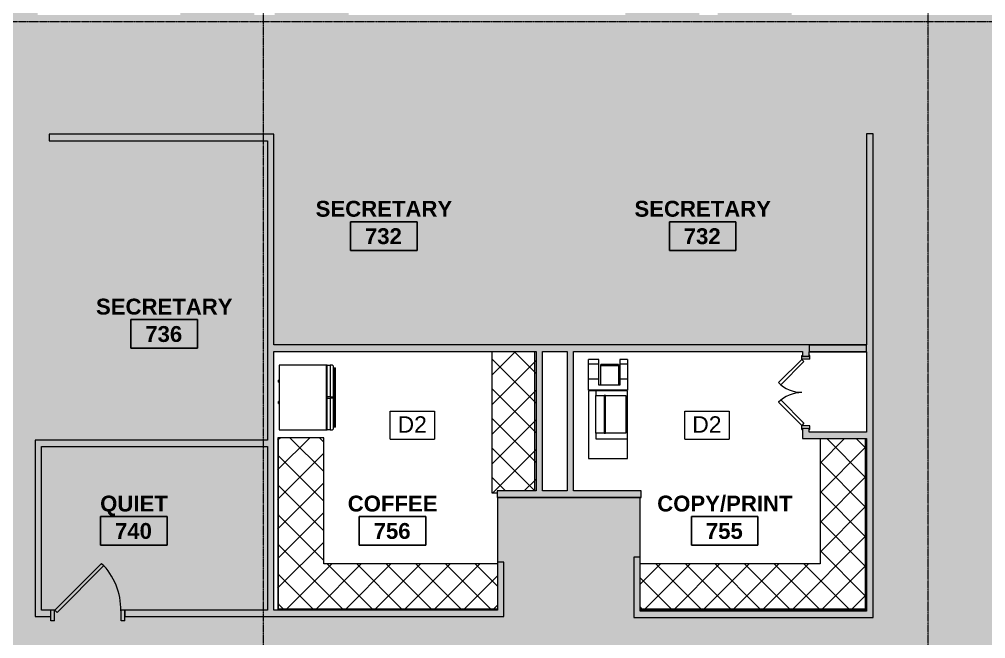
# Model space of a CAD drawing. Header units: inches. Extents: x -203 to 2791, y -968 to 768.
# Drawn here: x 102 to 626, y 61 to 396 of the extents above; entities that cross this region are included whole.
import ezdxf

# ---------------------------------------------------------------- set-up
doc = ezdxf.new("R2010")
doc.units = ezdxf.units.IN
doc.header["$MEASUREMENT"] = 0
doc.linetypes.add('Grid Line 1_2_', pattern=[0.875, 0.5, -0.125, 0.125, -0.125])
for name, color, linetype, lineweight in [('A-ANNO-KEYN', 231, 'Continuous', 9), ('A-AREA-IDEN', 2, 'Continuous', 9), ('A-DETL-GENF', 92, 'Continuous', 9), ('A-DETL-THIN', 151, 'Continuous', 9), ('A-DOOR', 31, 'Continuous', 13), ('A-DOOR-FRAM', 31, 'Continuous', 20), ('A-WALL-PATT', 111, 'Continuous', 13), ('I-WALL', 2, 'Continuous', 13), ('Q-CASE', 31, 'Continuous', 13), ('Q-SPCQ', 91, 'Continuous', 13), ('S-GRID', 1, 'Continuous', 9)]:
    doc.layers.add(name, color=color, linetype=linetype, lineweight=lineweight)
doc.styles.add('Arial', font='arial.ttf', dxfattribs={"height": 8.851796})
doc.styles.add('Swis721 Lt BT_B', font='', dxfattribs={"height": 8.583975})
doc.styles.get('Swis721 Lt BT_B').set_extended_font_data('Swis721 Lt BT', bold=True)
pattern_1 = [(225, (561.108, 76.262), (8.01223, -8.01223), []), (315, (561.108, 76.262), (8.01223, 8.01223), [])]
pattern_2 = [(45, (-242.386, -76.262), (-8.01223, 8.01223), []), (135, (-242.386, -76.262), (-8.01223, -8.01223), [])]

# ---------------------------------------------------------------- blocks, each defined once
blk = doc.blocks.new('Single Flush - OTJ_SOLIDFLUSH_ALUM-5494577-Level 7 Demo')
at = {"layer": 'A-DOOR', "color": 8, "lineweight": 20}
for p, q in [((-8.65, -25.84), (16.67, -0.51)), ((17.91, -1.75), (-7.42, -27.07)), ((16.67, -0.51), (17.91, -1.75)), ((-7.42, -27.07), (-8.65, -25.84))]:
    blk.add_line(p, q, dxfattribs=at)
at = {"layer": 'A-DOOR', "color": 55, "lineweight": 9}
blk.add_arc((17.91, -1.75), 35.81, 179.5, 225, dxfattribs=at)
at = {"layer": 'A-DOOR-FRAM', "color": 8}
for p, q in [((-20, 4), (-20, -1.75)), ((-20, 4), (-18, 4)), ((-18, 4), (-18, -1.75)), ((18, 4), (18, -1.75)), ((18, 4), (20, 4)), ((20, 4), (20, -1.75)), ((-20, -1.75), (-18, -1.75)), ((18, -1.75), (20, -1.75))]:
    blk.add_line(p, q, dxfattribs=at)
blk = doc.blocks.new('Double Flush - Int-F-WDMF-36_ x 84_-4824208-Level 7 Demo')
at = {"layer": 'A-DOOR', "color": 8, "lineweight": 20}
for p, q in [((-17.91, 2.25), (-5.31, 14.85)), ((-4.07, 13.61), (-16.67, 1.01)), ((-5.31, 14.85), (-4.07, 13.61)), ((5.31, 14.85), (4.07, 13.61)), ((4.07, 13.61), (16.67, 1.01)), ((17.91, 2.25), (5.31, 14.85)), ((-16.67, 1.01), (-17.91, 2.25)), ((16.67, 1.01), (17.91, 2.25))]:
    blk.add_line(p, q, dxfattribs=at)
at = {"layer": 'A-DOOR', "color": 55, "lineweight": 9}
for centre, start, end in [((-17.91, 2.25), 359.5, 45), ((17.91, 2.25), 135, 180.5)]:
    blk.add_arc(centre, 17.81, start, end, dxfattribs=at)
at = {"layer": 'A-DOOR-FRAM', "color": 8}
for p, q in [((-20, 2.25), (-18, 2.25)), ((-20, 2.25), (-20, 1.75)), ((-20, 1.75), (-19.5, 1.75)), ((-19.5, -1.75), (-19.5, 1.75)), ((-18, -2.25), (-18, 2.25)), ((18, -2.25), (18, 2.25)), ((18, 2.25), (20, 2.25)), ((19.5, 1.75), (20, 1.75)), ((19.5, -1.75), (19.5, 1.75)), ((20, 2.25), (20, 1.75)), ((-20, -1.75), (-19.5, -1.75)), ((-20, -2.25), (-20, -1.75)), ((-20, -2.25), (-18, -2.25)), ((18, -2.25), (20, -2.25)), ((19.5, -1.75), (20, -1.75)), ((20, -2.25), (20, -1.75))]:
    blk.add_line(p, q, dxfattribs=at)
blk = doc.blocks.new('C-L SHAPE COUNTER TOP - C-L SHAPE COUNTER TOP-5054654-Level 7 Demo')
at = {"layer": 'Q-CASE', "lineweight": 9}
h = blk.add_hatch(dxfattribs=at)
h.set_pattern_fill('FP_3', color=55, style=0, pattern_type=2)
h.set_pattern_definition(pattern_1)
h.paths.add_polyline_path([(122.42, 0), (0, 0), (0, -92.7), (0.5, -92.7), (0.5, -0.5), (122.42, -0.5), (122.42, 0)], flags=0)
h = blk.add_hatch(dxfattribs=at)
h.set_pattern_fill('FP_3', color=55, style=0, pattern_type=2)
h.set_pattern_definition(pattern_1)
h.paths.add_polyline_path([(0.5, -0.5), (0.5, -92.7), (25, -92.7), (25, -25), (122.42, -25), (122.42, -0.5), (121.46, -0.5)], flags=0)
at = {"layer": 'Q-CASE', "color": 55, "lineweight": 9}
for p, q in [((0, 0), (0, -92.7)), ((122.42, 0), (0, 0)), ((0.5, -92.7), (0.5, -0.5)), ((0.5, -0.5), (122.42, -0.5)), ((25, -92.7), (25, -25)), ((25, -25), (122.42, -25))]:
    blk.add_line(p, q, dxfattribs=at)
blk = doc.blocks.new('A-Refrigerator - A-Refrigerator-4739113-Level 7 Demo')
at = {"layer": 'Q-SPCQ', "color": 55, "lineweight": 9}
for p, q in [((17.5, 13.75), (-17.5, 13.75)), ((-17.5, 13.75), (-17.5, -12)), ((-3.18, 14), (-3.18, 13.75)), ((-3.16, 14), (-3.18, 14)), ((-3.18, 14), (-2.18, 14)), ((-2.18, 14), (-2.2, 14)), ((-2.18, 13.75), (-2.18, 14)), ((8.38, 14), (8.38, 13.75)), ((8.4, 14), (8.38, 14)), ((8.38, 14), (9.38, 14)), ((9.38, 14), (9.36, 14)), ((9.38, 13.75), (9.38, 14)), ((17.5, -12), (17.5, 13.75)), ((-17.5, -12), (17.5, -12)), ((-0.36, -12.19), (-17.5, -12.19)), ((-17.5, -12.19), (-17.5, -12.25)), ((-17.5, -12.25), (-0.36, -12.25)), ((-17.5, -14), (-17.5, -12.25)), ((-0.36, -14), (-17.5, -14)), ((-17.5, -14), (-17.5, -15.21)), ((-17.5, -15.21), (-16.96, -15.75)), ((-0.36, -12.25), (-0.36, -12.19)), ((17.5, -12.19), (-0.36, -12.19)), ((-0.36, -12.25), (-0.36, -14)), ((-0.36, -15.75), (-0.36, -14)), ((0.39, -12.25), (17.5, -12.25)), ((0.39, -14), (0.39, -12.25)), ((17.5, -14), (0.39, -14)), ((0.39, -14), (0.39, -15.75)), ((16.89, -15.75), (17.5, -15.14)), ((17.5, -12.25), (17.5, -12.19)), ((17.5, -12.25), (17.5, -14)), ((17.5, -15.14), (17.5, -14)), ((-16.96, -15.75), (-0.36, -15.75)), ((-2.41, -16.13), (-16, -16.13)), ((-16, -16.88), (-16, -16.13)), ((-16, -16.88), (16, -16.88)), ((-14.19, -15.75), (-14.19, -16.13)), ((-14.19, -15.75), (-14.19, -16.5)), ((-13.81, -16.13), (-13.81, -15.75)), ((-13.81, -16.5), (-13.81, -15.75)), ((-2.42, -15.75), (-2.42, -16.18)), ((-2.42, -15.75), (-2.42, -16.18)), ((2.05, -16.13), (-2.05, -16.13)), ((-2.04, -16.2), (-2.04, -15.75)), ((-2.04, -16.2), (-2.04, -15.75)), ((-0.36, -15.75), (0.39, -15.75)), ((0.39, -15.75), (16.89, -15.75)), ((2.04, -15.75), (2.04, -16.2)), ((2.04, -15.75), (2.04, -16.2)), ((16, -16.13), (2.41, -16.13)), ((2.42, -16.18), (2.42, -15.75)), ((2.42, -16.18), (2.42, -15.75)), ((13.81, -15.75), (13.81, -16.13)), ((13.81, -15.75), (13.81, -16.5)), ((14.19, -16.13), (14.19, -15.75)), ((14.19, -16.5), (14.19, -15.75)), ((16, -16.13), (16, -16.88))]:
    blk.add_line(p, q, dxfattribs=at)
for centre, start, end in [((-2.25, -16.5), 90, 270), ((-2.25, -16.5), 270, 90), ((2.25, -16.5), 90, 270), ((2.25, -16.5), 270, 90)]:
    blk.add_arc(centre, 0.375, start, end, dxfattribs=at)
blk = doc.blocks.new('A-Copier-Floor - A-Copier-Floor-4036613-Level 7 Demo')
at = {"layer": 'Q-SPCQ', "color": 55, "lineweight": 9}
for p, q in [((-30.09, 11.47), (-27.49, 11.47)), ((-30.09, 11.47), (-30.09, 7.47)), ((-27.49, 11.47), (-19.49, 11.47)), ((-27.49, 11.47), (-27.49, 7.47)), ((-19.49, 11.47), (-13.49, 11.47)), ((-19.49, 11.47), (-19.49, 7.47)), ((-13.49, 11.47), (-13.49, -9.53)), ((-13.29, 10.49), (-13.29, 8.47)), ((-13.29, 10.49), (-13.1, 10.49)), ((12.91, 11.47), (-13.09, 11.47)), ((-13.09, 11.47), (-13.09, -5.51)), ((-10.52, -5.51), (-10.52, 10.67)), ((-10.52, 10.67), (9.82, 10.67)), ((9.82, 10.67), (9.82, -5.51)), ((12.91, -5.51), (12.91, 11.47)), ((23.61, 11.47), (12.91, 11.47)), ((23.61, -9.53), (23.61, 11.47)), ((-30.09, 7.47), (-27.49, 7.47)), ((-27.49, 7.47), (-19.49, 7.47)), ((-27.26, 6.6), (-26.84, 6.6)), ((-27.26, 6.6), (-27.26, -2.84)), ((-26.84, 6.6), (-16.13, 6.6)), ((-26.84, -2.84), (-26.84, 6.6)), ((-19.49, 7.47), (-16.13, 7.47)), ((-16.13, 7.47), (-16.13, -3.97)), ((-13.1, 8.47), (-13.29, 8.47)), ((-27.49, -3.97), (-30.09, -3.97)), ((-30.09, -3.97), (-30.09, -9.53)), ((-19.49, -3.97), (-27.49, -3.97)), ((-27.49, -3.97), (-27.49, -9.53)), ((-26.84, -2.84), (-27.26, -2.84)), ((-16.13, -2.84), (-26.84, -2.84)), ((-16.13, -3.97), (-19.49, -3.97)), ((-19.49, -3.97), (-19.49, -9.53)), ((9.82, -0.4), (-10.52, -0.4)), ((-10.52, -0.4), (-10.52, -1.03)), ((-10.52, -1.03), (9.82, -1.03)), ((9.82, -1.03), (9.82, -0.4)), ((-27.49, -9.53), (-30.09, -9.53)), ((-19.49, -9.53), (-27.49, -9.53)), ((-13.49, -9.53), (-19.49, -9.53)), ((-13.29, -5.51), (-13.29, -7.53)), ((-13.29, -5.51), (-13.1, -5.51)), ((-13.1, -7.53), (-13.29, -7.53)), ((-13.09, -5.51), (-10.52, -5.51)), ((-13.09, -5.51), (-13.09, -9.53)), ((-13.09, -9.53), (23.61, -9.53)), ((9.82, -5.51), (-10.52, -5.51)), ((9.82, -5.51), (12.91, -5.51))]:
    blk.add_line(p, q, dxfattribs=at)
blk = doc.blocks.new('C-L SHAPE COUNTER TOP - C-L SHAPE COUNTER TOP-5052552-Level 7 Demo')
at = {"layer": 'Q-CASE', "lineweight": 9}
h = blk.add_hatch(dxfattribs=at)
h.set_pattern_fill('FP_4', color=55, style=0, pattern_type=2)
h.set_pattern_definition(pattern_2)
h.paths.add_polyline_path([(118.97, 0), (118.96, 0.5), (0.5, 0.5), (0.5, 93.21), (0, 93.21), (0, 0), (118.96, 0)], flags=0)
h = blk.add_hatch(dxfattribs=at)
h.set_pattern_fill('FP_4', color=55, style=0, pattern_type=2)
h.set_pattern_definition(pattern_2)
h.paths.add_polyline_path([(118.96, 0.5), (118.97, 0.5), (118.96, 25), (25, 25), (25, 93.21), (0.5, 93.21), (0.5, 0.5), (118.96, 0.5)], flags=0)
at = {"layer": 'Q-CASE', "color": 55, "lineweight": 9}
for p, q in [((0.5, 93.21), (0, 93.21)), ((0, 93.21), (0, 0)), ((0.5, 0.5), (0.5, 93.21)), ((25, 93.21), (0.5, 93.21)), ((25, 25), (25, 93.21)), ((118.96, 25), (25, 25)), ((0, 0), (118.97, 0)), ((118.97, 0.5), (0.5, 0.5))]:
    blk.add_line(p, q, dxfattribs=at)
blk = doc.blocks.new('C-Counter Top1 - 24_ Depth-5514394-Level 7 Demo')
at = {"layer": 'Q-CASE', "lineweight": 9}
h = blk.add_hatch(dxfattribs=at)
h.set_pattern_fill('FP_6', color=55, style=0, pattern_type=2)
h.set_pattern_definition([(135, (168.888, -382.341), (-8.01223, -8.01223), []), (225, (168.888, -382.341), (8.01223, -8.01223), [])])
h.paths.add_polyline_path([(29.25, -24), (29.25, -21.09), (28.19, -21.09), (28.19, 0), (-47.26, 0), (-47.26, -24), (28.19, -24)], flags=0)
at = {"layer": 'Q-CASE', "color": 55, "lineweight": 9}
for p, q in [((28.19, -0.75), (-47.26, -0.75)), ((-47.26, -24), (29.25, -24)), ((29.25, -24), (29.25, -21.09))]:
    blk.add_line(p, q, dxfattribs=at)
blk = doc.blocks.new('Room Tag - Room Name and Number-3379422-Level 7 Demo')
at = {"layer": 'A-AREA-IDEN'}
for p, q in [((-0.1881, -0.1636), (-0.1881, -0.0018)), ((-0.1881, -0.0018), (0.1869, -0.0018)), ((0.1869, -0.0018), (-0.1881, -0.0018)), ((-0.1881, -0.0018), (-0.1881, -0.1636)), ((0.1869, -0.0018), (0.1869, -0.1636)), ((0.1869, -0.1636), (0.1869, -0.0018)), ((0.1869, -0.1636), (-0.1881, -0.1636)), ((-0.1881, -0.1636), (0.1869, -0.1636))]:
    blk.add_line(p, q, dxfattribs=at)
blk = doc.blocks.new('Keynote Tag - Keynote Number - Boxed-135510-Level 7 Demo')
at = {"layer": 'A-ANNO-KEYN'}
for p, q in [((-0.125, -0.0792), (-0.125, 0.0781)), ((-0.125, 0.0781), (0.125, 0.0781)), ((0.125, 0.0781), (0.125, -0.0792)), ((-0.125, -0.0792), (0.125, -0.0792))]:
    blk.add_line(p, q, dxfattribs=at)

msp = doc.modelspace()

# ---------------------------------------------------------------- hatches: boundary and pattern name
at = {"layer": 'A-DETL-GENF'}
h = msp.add_hatch(color=9, dxfattribs=at)
h.paths.add_polyline_path([(131.76, -847.99), (290.74, -780.5), (225.6, -627.04), (211.09, -633.2), (209.28, -628.94), (209.42, -628.88), (203.59, -616.37), (207.78, -614.42), (213.68, -627.08), (295.77, -592.23), (297.58, -596.49), (229.86, -625.23), (295, -778.69), (401.08, -733.65), (335.95, -580.2), (334.4, -580.86), (332.59, -576.6), (420.96, -539.09), (422.76, -543.35), (340.21, -578.39), (405.34, -731.84), (511.69, -686.69), (511.69, -619.13), (494.67, -619.13), (494.67, -614.13), (492.17, -614.13), (492.17, -540), (465.42, -540), (465.42, -525.24), (459.58, -527.72), (457.78, -523.46), (465.42, -520.22), (465.42, -507.38), (497.17, -507.38), (497.17, -511.56), (497.67, -511.56), (497.67, -516.56), (497.17, -516.56), (497.17, -614.13), (658.09, -614.13), (718.7, -588.4), (718.7, -513.05), (720.73, -513.05), (720.73, -508.94), (744.73, -508.94), (744.73, -510.06), (757.98, -510.06), (757.98, -505.44), (626.98, -505.44), (626.98, -505.32), (560.67, -505.32), (560.67, -516.56), (537.67, -516.56), (537.67, -511.56), (555.67, -511.56), (555.67, -395.31), (560.67, -395.31), (560.67, -438.44), (560.17, -438.44), (560.17, -441.94), (560.67, -441.94), (560.67, -498.32), (619.98, -498.32), (619.98, -477.94), (626.98, -477.94), (626.98, -501.94), (757.98, -501.94), (757.98, -376.94), (625.46, -376.94), (625.46, -433.44), (624.19, -433.44), (624.19, -433.94), (625.46, -433.94), (625.46, -441.94), (600.17, -441.94), (600.17, -438.44), (621.96, -438.44), (621.96, -303.25), (601.17, -303.25), (601.17, -299.75), (634.61, -299.75), (634.61, -357.01), (793.96, -357.01), (793.96, -230.99), (634.98, -230.99), (634.98, -254.99), (560.67, -254.98), (560.67, -299.75), (561.17, -299.75), (561.17, -303.25), (560.67, -303.25), (560.67, -346.75), (555.67, -346.75), (555.67, -249.98), (575.84, -249.98), (575.84, -200.84), (587.09, -200.84), (587.09, -243.74), (631.48, -243.74), (631.48, -224.99), (675.98, -224.99), (675.98, -160.84), (576.74, -160.84), (576.74, -173.53), (546.74, -173.53), (546.74, 43.98), (1001.73, 43.98), (1001.73, -243.6), (961.86, -243.6), (961.86, -227.44), (963.74, -227.44), (963.74, -224.72), (769.74, -224.72), (769.74, -224.99), (799.96, -224.99), (799.96, -303.86), (963.74, -303.86), (963.74, -267.44), (968.74, -267.44), (968.74, -284.3), (1048.58, -284.3), (1048.57, -116.84), (1052.07, -116.84), (1052.05, -76.84), (1048.57, -76.84), (1048.56, 0.1), (1552.61, 0.1), (1552.61, 338), (1723.3, 338), (1723.3, 351.59), (1731.86, 351.59), (1731.86, 355.59), (1736.48, 355.59), (1736.48, 351.59), (1910.23, 351.59), (1910.23, 580.43), (-120.35, 580.43), (-120.35, 406.96), (53.87, 406.96), (53.87, 426.96), (70.73, 426.96), (70.73, 422.34), (58.49, 422.34), (58.49, 402.34), (58.05, 402.34), (58.05, 327.65), (54.3, 327.65), (54.3, 402.34), (-120.35, 402.34), (-120.35, 286.96), (54.3, 286.96), (54.3, 287.65), (58.05, 287.65), (58.05, 279.65), (54.3, 279.65), (54.3, 282.34), (-120.35, 282.34), (-120.35, 166.96), (54.3, 166.96), (54.3, 239.65), (58.05, 239.65), (58.05, 160.65), (54.3, 160.65), (54.3, 162.34), (-120.35, 162.34), (-120.35, 0.55), (-80.76, 0.55), (-80.76, -12.89), (54.3, -12.89), (54.3, 120.65), (58.05, 120.65), (58.05, -20.2), (54.3, -20.2), (54.3, -17.52), (-80.76, -17.52), (-80.76, -30.95), (-120.35, -30.95), (-120.35, -193.04), (54.3, -193.04), (54.3, -60.2), (58.05, -60.2), (58.05, -218.21), (72.52, -252.29), (69.07, -253.76), (54.3, -218.97), (54.3, -197.66), (-120.35, -197.66), (-120.35, -254.17), (-74.96, -361.1), (84.5, -290.1), (84.7, -290.58), (88.16, -289.11), (140.82, -413.14), (137.36, -414.61), (86.31, -294.36), (-73.15, -365.35), (42.67, -638.13), (201.92, -566.67), (175.4, -504.2), (178.85, -502.74), (207.15, -569.39), (190.31, -576.95), (190.88, -578.17), (186.68, -580.12), (186.09, -578.85), (44.47, -642.39), (120.79, -822.14)], flags=0)
h.paths.add_polyline_path([(225.76, -805.76), (216.38, -783.67), (238.47, -774.29), (247.85, -796.38), (232.98, -802.69)], flags=0)
h.paths.add_polyline_path([(446.67, -711.97), (437.29, -689.88), (459.38, -680.5), (468.76, -702.59), (451.58, -709.88)], flags=0)
h.paths.add_polyline_path([(516.31, -684.73), (893.34, -524.65), (967.94, -524.65), (967.94, -523.31), (944.23, -523.31), (944.23, -523.6), (744.73, -523.6), (744.73, -532.94), (723.7, -532.94), (723.7, -561.42), (744.73, -561.42), (744.73, -585.42), (723.7, -585.42), (723.7, -591.71), (659.11, -619.13), (590.81, -619.13), (590.81, -647.06), (516.73, -647.06), (516.73, -643.56), (587.31, -643.56), (587.31, -619.13), (516.31, -619.13), (516.31, -647.06)], flags=0)
h.paths.add_polyline_path([(262.35, -545.88), (246.3, -508.06), (353.1, -462.71), (227.52, -166.92), (120.79, -212.45), (111.01, -189.4), (111.01, 5.62), (114.76, 5.62), (114.76, -29.22), (206.98, -29.22), (206.98, 5.62), (253.21, 5.62), (256.4, 0.1), (258.31, 0.1), (258.31, -3.4), (257.26, -3.4), (257.26, -33.09), (236.48, -33.09), (236.48, -149.24), (377.3, -149.23), (377.29, -3.4), (298.31, -3.4), (298.31, 0.1), (494.79, 0.1), (494.79, -99.48), (491.3, -99.48), (491.29, -3.4), (380.79, -3.4), (380.8, -149.23), (491.3, -149.22), (491.31, -139.48), (494.8, -139.48), (494.81, -201.31), (491.31, -201.31), (491.3, -152.72), (236.48, -152.74), (236.48, -179.07), (297.94, -323.84), (491.32, -323.82), (491.32, -321.75), (494.82, -321.75), (494.83, -446.72), (415.96, -480.36), (414.59, -477.14), (491.33, -444.4), (491.32, -327.32), (299.43, -327.34), (370.94, -495.76), (377.8, -492.83), (379.17, -496.05), (369.08, -500.35), (354.47, -465.93), (287.28, -494.46), (301.97, -529.06), (263.06, -545.58)], flags=0)
h.paths.add_polyline_path([(263.06, -541.78), (297.38, -527.21), (284.06, -495.83), (271.83, -501.02), (281.21, -523.11), (259.11, -532.49), (262.35, -540.12)], flags=0)
h.paths.add_polyline_path([(3.31, -538.98), (-6.07, -516.89), (16.02, -507.51), (19.36, -515.37), (155.59, -457.53), (153, -451.43), (156.45, -449.96), (163.22, -465.92), (159.77, -467.38), (157.39, -461.78), (21.16, -519.62), (25.4, -529.6), (16.02, -533.58)], flags=0)
h.paths.add_polyline_path([(492.17, -535.38), (492.17, -532.94), (471.73, -532.94), (471.73, -512), (470.05, -512), (470.05, -535.38), (491.33, -535.38)], flags=0)
h.paths.add_polyline_path([(1723.7, -524.65), (1723.7, -377.36), (1552.61, -377.36), (1552.61, -347.49), (1539.3, -347.49), (1539.3, -343.74), (1552.61, -343.74), (1552.61, -72.05), (1491.14, -72.05), (1491.14, -77.99), (1487.64, -77.99), (1487.64, -3.4), (1268.73, -3.4), (1268.73, -29.34), (1240.73, -29.34), (1240.73, -3.4), (1166.06, -3.4), (1166.06, -120.24), (1487.64, -120.24), (1487.64, -117.99), (1491.14, -117.99), (1491.14, -287.8), (1483.46, -287.8), (1483.46, -284.3), (1487.64, -284.3), (1487.64, -123.74), (1052.07, -123.74), (1052.08, -284.3), (1443.46, -284.3), (1443.46, -287.8), (1413.3, -287.8), (1413.3, -343.74), (1450.3, -343.74), (1450.3, -347.49), (1376.3, -347.49), (1376.3, -524.65), (1491.98, -524.65), (1491.98, -347.49), (1490.3, -347.49), (1490.3, -343.74), (1499.3, -343.74), (1499.3, -347.49), (1496.61, -347.49), (1496.61, -524.65), (1723.3, -524.65)], flags=0)
h.paths.add_polyline_path([(1542.73, -523.31), (1542.73, -499.31), (1566.73, -499.31), (1566.73, -523.31), (1552.61, -523.31)], flags=0)
h.paths.add_polyline_path([(763.98, -520.1), (940.73, -520.1), (940.73, -497.31), (963.74, -497.31), (963.74, -457.44), (946.48, -457.44), (946.48, -308.86), (799.96, -308.86), (799.96, -363.01), (625.46, -363.01), (625.46, -370.94), (763.98, -370.94), (763.98, -513.56), (744.73, -513.56), (744.73, -520.1), (757.98, -520.1)], flags=0)
h.paths.add_polyline_path([(963.74, -452.44), (963.74, -308.86), (951.48, -308.86), (951.48, -452.44)], flags=0)
h.paths.add_polyline_path([(625.46, -357.01), (631.11, -357.01), (631.11, -303.25), (625.46, -303.25), (625.46, -303.84)], flags=0)
h.paths.add_polyline_path([(491.32, -281.75), (491.32, -281.75), (491.32, -225.31), (471.73, -225.31), (471.73, -201.31), (494.81, -201.31), (494.81, -281.75), (491.32, -281.75)], flags=0)
h.paths.add_polyline_path([(988.73, -227.44), (992.74, -227.44), (992.74, -227.33), (968.74, -227.33), (968.74, -227.44), (968.96, -227.44)], flags=0)
h.paths.add_polyline_path([(739.47, -224.99), (766.24, -224.99), (766.24, -204.81), (679.48, -204.81), (679.48, -224.99)], flags=0)
h.paths.add_polyline_path([(905.64, -217.72), (963.74, -217.72), (963.74, -199.94), (988.73, -199.94), (988.73, -161.74), (992.74, -161.74), (992.74, -121.74), (988.73, -121.74), (988.73, -121.34), (980.11, -121.34), (980.11, -122.59), (769.74, -122.59), (769.74, -217.72), (894.29, -217.72)], flags=0)
h.paths.add_polyline_path([(729.42, -201.31), (766.24, -201.31), (766.24, -119.34), (679.48, -119.34), (679.48, -201.31), (698.39, -201.31)], flags=0)
h.paths.add_polyline_path([(232.98, -170.83), (232.98, -164.59), (230.74, -165.55), (232.3, -169.22)], flags=0)
h.paths.add_polyline_path([(227.86, -167.28), (227.67, -166.85), (227.57, -166.9)], flags=0)
h.paths.add_polyline_path([(574.9, -146.84), (668.23, -146.84), (668.23, -111.34), (771.73, -111.34), (771.73, -24.34), (569.74, -24.34), (569.74, -146.84)], flags=0)
h.paths.add_polyline_path([(1099.34, -120.24), (1162.56, -120.21), (1162.56, -3.4), (1052.06, -3.4), (1052.07, -120.24), (1077.05, -120.24)], flags=0)
h.paths.add_polyline_path([(977.65, -111.34), (979.73, -111.34), (979.73, -24.34), (775.23, -24.34), (775.23, -111.34), (961.86, -111.34)], flags=0)
h.paths.add_polyline_path([(248.73, -29.34), (253.51, -29.34), (253.51, -1.91), (251.19, 2.12), (210.48, 2.12), (210.48, -29.22), (220.73, -29.22), (220.73, -1.34), (248.73, -1.34), (248.73, -24.56)], flags=0)
h.paths.add_polyline_path([(-84.26, -27.45), (-84.26, -27.34), (-117.75, -27.34), (-117.75, -2.95), (-120.35, -2.95), (-120.35, -27.45), (-93.75, -27.45)], flags=0)
h.paths.add_polyline_path([(804.73, -16.34), (846.73, -16.34), (846.73, -0.44), (804.73, -0.44), (804.73, -13.82)], flags=0)
h.paths.add_polyline_path([(742.73, -16.34), (742.73, -0.44), (700.73, -0.44), (700.73, -16.34), (739.47, -16.34)], flags=0)
h.paths.add_polyline_path([(950.73, -16.34), (950.73, -0.44), (908.73, -0.44), (908.73, -16.34)], flags=0)
h.paths.add_polyline_path([(596.73, -16.34), (638.73, -16.34), (638.73, -0.44), (596.73, -0.44), (596.73, -6.83)], flags=0)
h.paths.add_polyline_path([(561.11, 72.2), (435.18, 72.2), (435.18, 104.84), (438.68, 104.84), (438.68, 137.19), (361.35, 137.19), (361.35, 102.19), (364.85, 102.19), (364.85, 72.69), (159.58, 72.67), (159.58, 76.17), (236.85, 76.18), (236.85, 164.65), (114.51, 164.64), (114.51, 76.17), (119.58, 76.17), (119.58, 72.67), (111.01, 72.67), (111.01, 168.14), (236.84, 168.15), (236.84, 330.14), (118.59, 330.14), (118.59, 333.64), (240.34, 333.64), (240.34, 219.65), (561.34, 219.65), (561.34, 333.9), (564.84, 333.9), (564.85, 72.2), (561.34, 72.2)], flags=0)
h.paths.add_polyline_path([(982.81, 72.74), (982.81, 72.75), (762.77, 72.75), (762.77, 107.71), (727.68, 107.71), (727.68, 297.2), (668.48, 297.2), (668.48, 107.71), (652.98, 107.71), (652.98, 313.68), (762.77, 313.68), (762.77, 340.7), (1165.23, 340.7), (1165.23, 219.73), (1487.62, 219.75), (1487.62, 333.75), (1491.12, 333.75), (1491.12, 213.95), (1487.62, 213.95), (1487.62, 216.25), (1376.43, 216.22), (1376.43, 76.27), (1487.62, 76.28), (1487.62, 173.95), (1491.12, 173.95), (1491.12, 72.78), (1248.55, 72.76), (1248.55, 102.26), (1252.05, 102.26), (1252.05, 137.26), (1173.05, 137.26), (1173.05, 102.26), (1176.55, 102.26), (1176.55, 72.76), (992.98, 72.74)], flags=0)
h.paths.add_polyline_path([(838.6, 80.75), (982.81, 80.75), (982.81, 146.24), (1048.55, 146.24), (1048.55, 216.22), (766.27, 216.15), (766.27, 80.75), (809.52, 80.75)], flags=0)
h.paths.add_polyline_path([(762.77, 111.21), (762.77, 310.18), (731.18, 310.18), (731.18, 111.21), (739.47, 111.21)], flags=0)
h.paths.add_polyline_path([(656.48, 111.21), (664.98, 111.21), (664.98, 310.18), (656.48, 310.18), (656.48, 119.71)], flags=0)
h.paths.add_polyline_path([(1073, 176.65), (1073, 177.65), (1076.5, 177.65), (1076.5, 216.65), (1073, 216.65), (1073, 216.22), (1052.05, 216.22), (1052.05, 176.65), (1068.47, 176.65)], flags=0)
h.paths.add_polyline_path([(697.48, 300.7), (727.68, 300.7), (727.68, 310.18), (668.48, 310.18), (668.48, 300.7)], flags=0)
h.paths.add_polyline_path([(1736.48, 395.59), (1731.86, 395.59), (1731.86, 410.27), (1678.92, 410.27), (1678.92, 398.15), (1599.73, 398.15), (1599.73, 402.77), (1674.3, 402.77), (1674.3, 414.9), (1731.86, 414.9), (1731.86, 580.15), (1736.48, 580.15), (1736.48, 410.27)], flags=0)
h.paths.add_polyline_path([(1559.73, 398.15), (1548.73, 398.15), (1548.73, 402.77), (1552.17, 402.77), (1552.17, 548.15), (1556.8, 548.15), (1556.8, 402.77), (1559.73, 402.77)], flags=0)
h.paths.add_polyline_path([(1487.62, 398.15), (1299.73, 398.15), (1299.73, 402.77), (1432.42, 402.77), (1432.42, 580.15), (1437.05, 580.15), (1437.05, 402.77), (1508.73, 402.77), (1508.73, 398.15), (1491.12, 398.15)], flags=0)
h.paths.add_polyline_path([(1259.73, 398.15), (1248.73, 398.15), (1248.73, 402.77), (1252.17, 402.77), (1252.17, 550.15), (1256.8, 550.15), (1256.8, 402.77), (1259.73, 402.77)], flags=0)
h.paths.add_polyline_path([(1189.23, 398.15), (999.23, 398.15), (999.23, 402.77), (1132.42, 402.77), (1132.42, 580.15), (1137.05, 580.15), (1137.05, 402.77), (1208.73, 402.77), (1208.73, 398.15)], flags=0)
h.paths.add_polyline_path([(952.17, 398.15), (948.73, 398.15), (948.73, 402.77), (952.17, 402.77), (952.17, 548.65), (956.8, 548.65), (956.8, 402.77), (959.23, 402.77), (959.23, 398.15), (956.8, 398.15)], flags=0)
h.paths.add_polyline_path([(834.43, 398.15), (830.73, 398.15), (830.73, 402.77), (832.42, 402.77), (832.42, 580.15), (837.05, 580.15), (837.05, 402.77), (908.73, 402.77), (908.73, 398.15), (837.05, 398.15)], flags=0)
h.paths.add_polyline_path([(564.84, 398.15), (520.73, 398.15), (520.73, 402.77), (652.42, 402.77), (652.42, 580.15), (657.05, 580.15), (657.05, 402.77), (790.73, 402.77), (790.73, 398.15), (584.66, 398.15)], flags=0)
h.paths.add_polyline_path([(480.73, 398.15), (470.73, 398.15), (470.73, 402.77), (472.42, 402.77), (472.42, 580.15), (477.05, 580.15), (477.05, 402.77), (480.73, 402.77)], flags=0)
h.paths.add_polyline_path([(280.73, 398.15), (280.73, 402.77), (352.42, 402.77), (352.42, 580.15), (357.05, 580.15), (357.05, 402.77), (430.73, 402.77), (430.73, 398.15), (352.42, 398.15)], flags=0)
h.paths.add_polyline_path([(232.42, 398.15), (229.73, 398.15), (229.73, 402.77), (232.42, 402.77), (232.42, 550.15), (237.05, 550.15), (237.05, 402.77), (240.73, 402.77), (240.73, 398.15), (234.68, 398.15)], flags=0)
h.paths.add_polyline_path([(117.05, 398.15), (112.42, 398.15), (112.42, 422.34), (110.73, 422.34), (110.73, 426.96), (112.42, 426.96), (112.42, 580.15), (117.05, 580.15), (117.05, 402.77), (189.73, 402.77), (189.73, 398.15), (118.59, 398.15)], flags=0)
h.paths.add_polyline_path([(942.73, 402.77), (942.73, 577.15), (966.73, 577.15), (966.73, 553.15), (942.73, 553.15)], flags=0)
h.paths.add_polyline_path([(1559.73, 553.15), (1542.73, 553.15), (1542.73, 577.15), (1566.73, 577.15), (1566.73, 553.15)], flags=0)
h.paths.add_polyline_path([(1248.73, 553.15), (1242.73, 553.15), (1242.73, 577.15), (1266.73, 577.15), (1266.73, 553.15), (1252.17, 553.15)], flags=0)
h.paths.add_polyline_path([(596.73, 553.15), (596.73, 577.15), (620.73, 577.15), (620.73, 553.15)], flags=0)
h.paths.add_polyline_path([(240.34, 553.15), (222.73, 553.15), (222.73, 577.15), (246.73, 577.15), (246.73, 553.15)], flags=0)
h.paths.add_polyline_path([(-15.27, 553.15), (-39.27, 553.15), (-39.27, 577.15), (-15.27, 577.15)], flags=0)
at = {"layer": 'A-WALL-PATT', "lineweight": 9}
for points in [[(236.84, 330.14), (236.84, 333.64), (118.59, 333.64), (118.59, 330.14), (232.42, 330.14)], [(236.84, 219.65), (240.34, 219.65), (240.34, 333.64), (236.84, 333.64), (236.84, 219.73)], [(561.34, 219.65), (564.84, 219.65), (564.84, 333.9), (561.34, 333.9), (561.34, 299.38)], [(236.84, 168.15), (240.34, 168.15), (240.34, 219.65), (236.84, 219.65), (236.84, 168.15)], [(382.34, 140.7), (385.84, 140.7), (385.84, 216.15), (382.34, 216.15), (382.34, 188.62)], [(402.6, 140.7), (402.59, 216.15), (399.09, 216.15), (399.1, 140.7)], [(561.34, 215.96), (561.34, 216.15), (530.17, 216.15), (530.17, 215.96), (561.34, 215.96)], [(564.85, 72.2), (564.84, 216.15), (561.34, 216.15), (561.35, 72.2)], [(111.01, 164.64), (236.85, 164.65), (236.85, 168.15), (111.01, 168.14), (111.01, 164.64)], [(236.85, 76.18), (240.35, 76.18), (240.34, 168.15), (236.85, 168.15), (236.85, 76.18)], [(536.11, 168.96), (561.34, 168.96), (561.34, 172.46), (530.17, 172.46), (530.17, 168.96)], [(111.01, 72.67), (114.51, 72.67), (114.51, 164.64), (111.01, 164.64), (111.01, 77.86)], [(439.25, 137.2), (439.25, 140.7), (361.25, 140.7), (361.25, 137.2), (437.68, 137.2)], [(437.68, 72.2), (438.68, 72.2), (438.68, 104.84), (435.18, 104.84), (435.18, 72.2)], [(361.35, 76.19), (364.85, 76.19), (364.85, 102.19), (361.35, 102.19), (361.35, 76.26)], [(561.35, 72.2), (561.34, 75.7), (438.68, 75.7), (438.68, 72.2), (561.34, 72.2)]]:
    msp.add_hatch(color=7, dxfattribs=at).paths.add_polyline_path(points, flags=0)
h = msp.add_hatch(color=7, dxfattribs=at)
h.paths.add_polyline_path([(561.34, 216.15), (564.84, 216.15), (564.84, 219.65), (561.34, 219.65)], flags=0)
h.paths.add_polyline_path([(429.84, 216.15), (561.34, 216.15), (561.34, 219.65), (240.34, 219.65), (240.34, 216.15), (420.16, 216.15)], flags=0)
h = msp.add_hatch(color=7, dxfattribs=at)
h.paths.add_polyline_path([(530.17, 168.96), (530.17, 174.46), (526.67, 174.46), (526.67, 168.96)], flags=0)
h.paths.add_polyline_path([(526.67, 213.46), (530.17, 213.46), (530.17, 216.15), (526.67, 216.15), (526.67, 215.76)], flags=0)
h = msp.add_hatch(color=7, dxfattribs=at)
h.paths.add_polyline_path([(114.51, 72.67), (119.58, 72.67), (119.58, 76.17), (114.51, 76.17)], flags=0)
h.paths.add_polyline_path([(159.58, 72.67), (364.85, 72.69), (364.85, 76.19), (159.58, 76.17)], flags=0)

# ---------------------------------------------------------------- linework, layer by layer
at = {"layer": 'A-DETL-THIN'}
for p, q in [((438.68, 137.19), (361.35, 137.19)), ((361.35, 137.19), (361.35, 102.19)), ((438.68, 104.84), (438.68, 137.19))]:
    msp.add_line(p, q, dxfattribs=at)
at = {"layer": 'I-WALL', "color": 8, "lineweight": 20}
for p, q in [((240.34, 333.64), (118.59, 333.64)), ((118.59, 333.64), (118.59, 330.14)), ((118.59, 330.14), (236.84, 330.14)), ((236.84, 330.14), (236.84, 219.65)), ((240.34, 219.65), (240.34, 333.64)), ((564.84, 333.9), (561.34, 333.9)), ((561.34, 333.9), (561.34, 219.65)), ((564.84, 219.65), (564.84, 333.9)), ((236.84, 219.65), (236.84, 168.15)), ((561.34, 219.65), (240.34, 219.65)), ((240.34, 168.15), (240.34, 216.15)), ((240.34, 216.15), (382.34, 216.15)), ((382.34, 216.15), (382.34, 140.7)), ((385.84, 216.15), (399.09, 216.15)), ((385.84, 140.7), (385.84, 216.15)), ((399.09, 216.15), (399.1, 140.7)), ((402.59, 216.15), (526.67, 216.15)), ((402.6, 140.7), (402.59, 216.15)), ((526.67, 216.15), (526.67, 213.46)), ((561.34, 219.46), (530.17, 219.46)), ((530.17, 219.46), (530.17, 216.15)), ((530.17, 216.15), (561.34, 216.15)), ((530.17, 215.96), (561.34, 215.96)), ((530.17, 213.46), (530.17, 215.96)), ((561.34, 216.15), (561.34, 219.46)), ((561.34, 215.96), (561.34, 172.46)), ((564.85, 72.2), (564.84, 219.65)), ((526.67, 213.46), (530.17, 213.46)), ((526.67, 174.46), (526.67, 168.96)), ((530.17, 174.46), (526.67, 174.46)), ((530.17, 172.46), (530.17, 174.46)), ((236.85, 168.15), (111.01, 168.14)), ((111.01, 168.14), (111.01, 72.67)), ((240.35, 76.18), (240.35, 168.15)), ((526.67, 168.96), (561.34, 168.96)), ((561.34, 172.46), (530.17, 172.46)), ((561.34, 168.96), (561.35, 75.7)), ((114.51, 164.64), (236.85, 164.65)), ((114.51, 76.17), (114.51, 164.64)), ((236.85, 164.65), (236.85, 76.18)), ((382.34, 140.7), (361.25, 140.7)), ((361.25, 140.7), (361.25, 137.2)), ((361.25, 137.2), (439.25, 137.2)), ((399.1, 140.7), (385.84, 140.7)), ((439.25, 140.7), (402.6, 140.7)), ((439.25, 137.2), (439.25, 140.7)), ((435.18, 104.84), (435.18, 72.2)), ((438.68, 104.84), (435.18, 104.84)), ((438.68, 75.7), (438.68, 104.84)), ((364.85, 102.19), (361.35, 102.19)), ((361.35, 102.19), (361.35, 76.19)), ((364.85, 72.69), (364.85, 102.19)), ((119.58, 76.17), (114.51, 76.17)), ((119.58, 72.67), (119.58, 76.17)), ((236.85, 76.18), (159.58, 76.17)), ((159.58, 76.17), (159.58, 72.67)), ((361.35, 76.19), (240.35, 76.18)), ((561.35, 75.7), (438.68, 75.7)), ((111.01, 72.67), (119.58, 72.67)), ((159.58, 72.67), (364.85, 72.69)), ((435.18, 72.2), (564.85, 72.2))]:
    msp.add_line(p, q, dxfattribs=at)
at = {"layer": 'S-GRID', "linetype": 'Grid Line 1_2_'}
for p, q in [((234.73, -968.26), (234.73, 744.46)), ((594.73, -968.26), (594.73, 744.46)), ((-203.03, 394.69), (2046, 394.69))]:
    msp.add_line(p, q, dxfattribs=at)

# ---------------------------------------------------------------- block references
at = {"layer": 'A-ANNO-KEYN', "xscale": 95.99999999999994, "yscale": 95.99999999999994, "zscale": 95.99999999999994}
for p in [(315.28, 176.35), (474.85, 176.35)]:
    msp.add_blockref('Keynote Tag - Keynote Number - Boxed-135510-Level 7 Demo', p, dxfattribs=at)
at = {"layer": 'A-AREA-IDEN', "xscale": 95.99999999999994, "yscale": 95.99999999999994, "zscale": 95.99999999999994}
for p in [(299.91, 286.5), (472.57, 286.5), (180.92, 233.58), (164.53, 127), (304.61, 127), (484.56, 127)]:
    msp.add_blockref('Room Tag - Room Name and Number-3379422-Level 7 Demo', p, dxfattribs=at)
at = {"layer": 'A-DOOR', "color": 135}
for name, p, rotation in [('Double Flush - Int-F-WDMF-36_ x 84_-4824208-Level 7 Demo', (528.42, 193.96), 90), ('Single Flush - OTJ_SOLIDFLUSH_ALUM-5494577-Level 7 Demo', (139.58, 74.42), 180.0047325552713)]:
    msp.add_blockref(name, p, dxfattribs=dict(at, rotation=rotation))
at = {"layer": 'Q-CASE', "color": 55, "lineweight": 9}
for name, p, rotation in [('C-Counter Top1 - 24_ Depth-5514394-Level 7 Demo', (382.34, 168.89), 269.9999999999997), ('C-L SHAPE COUNTER TOP - C-L SHAPE COUNTER TOP-5054654-Level 7 Demo', (561.11, 76.26), 180)]:
    msp.add_blockref(name, p, dxfattribs=dict(at, rotation=rotation))
msp.add_blockref('C-L SHAPE COUNTER TOP - C-L SHAPE COUNTER TOP-5052552-Level 7 Demo', (242.39, 76.26), dxfattribs=at)
at = {"layer": 'Q-SPCQ', "color": 55, "lineweight": 9}
for name, p, rotation in [('A-Copier-Floor - A-Copier-Floor-4036613-Level 7 Demo', (420.28, 181.75), 270.0000000000002), ('A-Refrigerator - A-Refrigerator-4739113-Level 7 Demo', (256.87, 191.21), 90.00000000000021)]:
    msp.add_blockref(name, p, dxfattribs=dict(at, rotation=rotation))

# ---------------------------------------------------------------- texts
at = {"layer": 'A-AREA-IDEN', "char_height": 8.584, "attachment_point": 2, "line_spacing_factor": 0.998538, "style": 'Swis721 Lt BT_B'}
for s, insert, width in [('SECRETARY', (299.92, 297.64), 79.488), ('SECRETARY', (472.58, 297.64), 79.488), ('732', (299.63, 282.82), 23.004), ('732', (472.3, 282.82), 23.004), ('SECRETARY', (180.94, 244.71), 79.488), ('736', (180.65, 229.89), 23.004), ('QUIET', (164.54, 138.14), 40.824), ('COFFEE', (304.62, 138.14), 54.864), ('COPY/PRINT', (484.57, 138.14), 81.324), ('740', (164.25, 123.31), 23.004), ('756', (304.34, 123.31), 23.004), ('755', (484.28, 123.31), 23.004)]:
    msp.add_mtext(s, dxfattribs=dict(at, insert=insert, width=width))

# ---------------------------------------------------------------- next in the draw order: texts
at = {"layer": 'A-ANNO-KEYN', "char_height": 8.852, "width": 18.792, "attachment_point": 2, "line_spacing_factor": 0.938532, "style": 'Arial', "bg_fill": 3, "box_fill_scale": 1.25, "bg_fill_color": 0, "bg_fill_transparency": 0}
for insert in [(315.25, 181.06), (474.83, 181.06)]:
    msp.add_mtext('D2', dxfattribs=dict(at, insert=insert))

doc.saveas('drawing.dxf')
